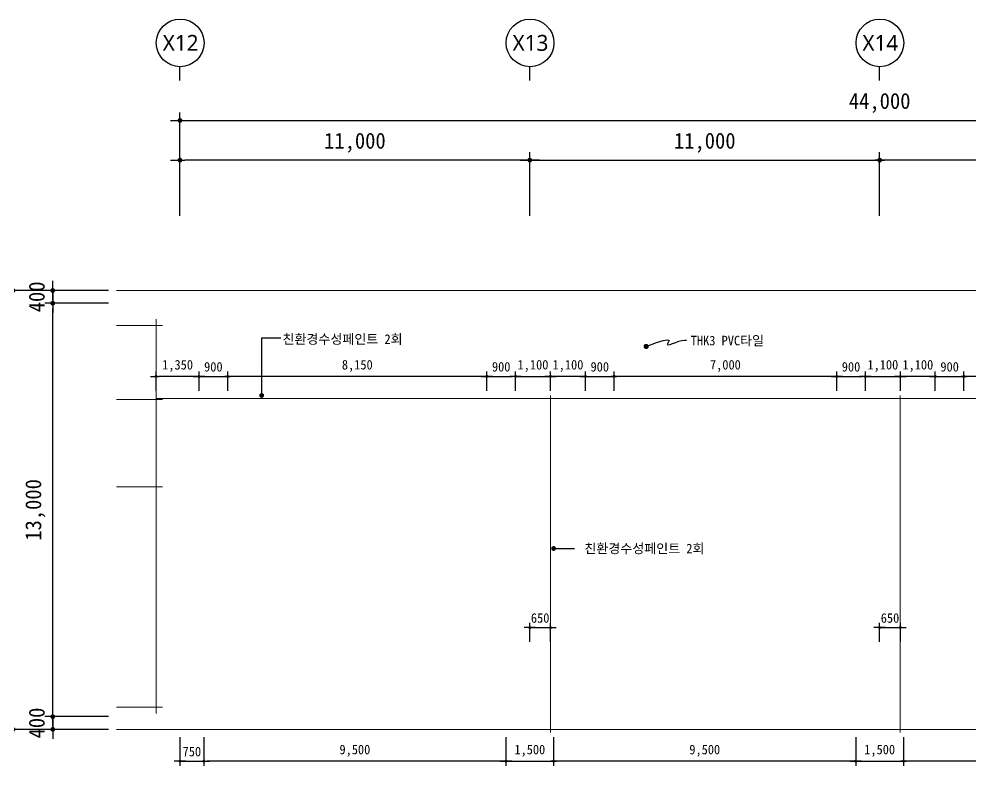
# Model space of a CAD drawing. Header units: inches. Extents: x 3675 to 732988, y -33059 to 70575.
# Drawn here: x 336303 to 366234, y 11813 to 35300 of the extents above; entities that cross this region are included whole.
import ezdxf
from ezdxf.enums import TextEntityAlignment as Align

# ---------------------------------------------------------------- set-up
doc = ezdxf.new("R2010")
doc.units = ezdxf.units.IN
doc.header["$MEASUREMENT"] = 0
doc.linetypes.add('CEN', pattern=[62, 60, -1, 0, -1])
doc.layers.get('0').update_dxf_attribs({"linetype": 'CONTINUOUS'})
for name, color, linetype, lineweight in [('A-AXIS-BUBL', 7, 'CONTINUOUS', 25), ('A-AXIS-LINE', 1, 'CEN', 15), ('A-DIMS', 7, 'CONTINUOUS', 25), ('A-MKXS-LEAD', 7, 'CONTINUOUS', 25), ('A-MKXS-TEXT1', 3, 'CONTINUOUS', 25), ('A-XXXX-TXT2', 3, 'CONTINUOUS', 25)]:
    doc.layers.add(name, color=color, linetype=linetype, lineweight=lineweight)
doc.styles.add('HY울릉도L', font='H2GTRE.TTF')
doc.styles.add('돋움체', font='')
doc.styles.add('맑은고딕', font='malgun.ttf')
doc.styles.get('돋움체').set_extended_font_data('DotumChe')
doc.dimstyles.new('CDIM', dxfattribs={"dimtxt": 2, "dimasz": 0.6, "dimexe": 1, "dimexo": 1, "dimgap": 1, "dimtad": 1, "dimdec": 0, "dimrnd": 0.5, "dimzin": 0, "dimdsep": 32, "dimlunit": 6, "dimtxsty": 'HY울릉도L', "dimblk1": '_CIDOT', "dimblk2": '_CIDOT', "dimsah": 1, "dimcen": 4.5, "dimclrd": 2, "dimclre": 2, "dimclrt": 7, "dimadec": 0, "dimazin": 0, "dimtfac": 1, "dimtdec": 0, "dimtix": 1, "dimtmove": 2, "dimatfit": 1, "dimldrblk": '_CIDOT', "dimfxl": 1, "dimtolj": 1, "dimtzin": 0, "dimlwd": -1, "dimarcsym": 0})

# ---------------------------------------------------------------- blocks, each defined once
blk = doc.blocks.new('_CIDOT')
at = {"color": 0, "linetype": 'ByBlock'}
blk.add_line((2, 0), (-1, 0), dxfattribs=at)
at = {"color": 0, "linetype": 'ByBlock', "const_width": 0.5}
blk.add_lwpolyline([(-0.25, 0, 1), (0.25, 0, 1)], format="xyb", close=True, dxfattribs=at)
blk = doc.blocks.new('*D326')
at = {"layer": 'A-DIMS', "lineweight": -2, "transparency": 16777216}
for p, q in [((341363, 29113), (341363, 31113)), ((352363, 29113), (352363, 31113))]:
    blk.add_line(p, q, dxfattribs=at)
at = {"layer": 'A-DIMS', "transparency": 16777216}
blk.add_line((352213, 30863), (341513, 30863), dxfattribs=at)
at = {"layer": 'A-DIMS', "transparency": 16777216, "xscale": 150, "yscale": 150, "zscale": 150, "rotation": 180}
blk.add_blockref('_CIDOT', (341363, 30863), dxfattribs=at)
at = {"layer": 'A-DIMS', "transparency": 16777216, "xscale": 150, "yscale": 150, "zscale": 150}
blk.add_blockref('_CIDOT', (352363, 30863), dxfattribs=at)
at = {"layer": 'A-DIMS', "color": 3, "transparency": 16777216, "insert": (346863, 31410), "char_height": 500, "attachment_point": 5, "style": '돋움체'}
blk.add_mtext('\\A1;11,000', dxfattribs=at)
blk = doc.blocks.new('*D327')
at = {"layer": 'A-DIMS', "lineweight": -2, "transparency": 16777216}
for p, q in [((341363, 29113), (341363, 32363)), ((385363, 29113), (385363, 32363))]:
    blk.add_line(p, q, dxfattribs=at)
at = {"layer": 'A-DIMS', "transparency": 16777216}
blk.add_line((341513, 32113), (385213, 32113), dxfattribs=at)
at = {"layer": 'A-DIMS', "transparency": 16777216, "xscale": 150, "yscale": 150, "zscale": 150, "rotation": 180}
blk.add_blockref('_CIDOT', (341363, 32113), dxfattribs=at)
at = {"layer": 'A-DIMS', "transparency": 16777216, "xscale": 150, "yscale": 150, "zscale": 150}
blk.add_blockref('_CIDOT', (385363, 32113), dxfattribs=at)
at = {"layer": 'A-DIMS', "color": 3, "transparency": 16777216, "insert": (363363, 32660), "char_height": 500, "attachment_point": 5, "style": '돋움체'}
blk.add_mtext('\\A1;44,000', dxfattribs=at)
blk = doc.blocks.new('*D323')
at = {"layer": 'A-DIMS', "lineweight": -2, "transparency": 16777216}
for p, q in [((352363, 29113), (352363, 31113)), ((363363, 29113), (363363, 31113))]:
    blk.add_line(p, q, dxfattribs=at)
at = {"layer": 'A-DIMS', "transparency": 16777216}
blk.add_line((352513, 30863), (363213, 30863), dxfattribs=at)
at = {"layer": 'A-DIMS', "transparency": 16777216, "xscale": 150, "yscale": 150, "zscale": 150, "rotation": 180}
blk.add_blockref('_CIDOT', (352363, 30863), dxfattribs=at)
at = {"layer": 'A-DIMS', "transparency": 16777216, "xscale": 150, "yscale": 150, "zscale": 150}
blk.add_blockref('_CIDOT', (363363, 30863), dxfattribs=at)
at = {"layer": 'A-DIMS', "color": 3, "transparency": 16777216, "insert": (357863, 31410), "char_height": 500, "attachment_point": 5, "style": '돋움체'}
blk.add_mtext('\\A1;11,000', dxfattribs=at)
blk = doc.blocks.new('*D325')
at = {"layer": 'A-DIMS', "lineweight": -2, "transparency": 16777216}
for p, q in [((363363, 29113), (363363, 31113)), ((374363, 29113), (374363, 31113))]:
    blk.add_line(p, q, dxfattribs=at)
at = {"layer": 'A-DIMS', "transparency": 16777216}
blk.add_line((374213, 30863), (363513, 30863), dxfattribs=at)
at = {"layer": 'A-DIMS', "transparency": 16777216, "xscale": 150, "yscale": 150, "zscale": 150, "rotation": 180}
blk.add_blockref('_CIDOT', (363363, 30863), dxfattribs=at)
at = {"layer": 'A-DIMS', "transparency": 16777216, "xscale": 150, "yscale": 150, "zscale": 150}
blk.add_blockref('_CIDOT', (374363, 30863), dxfattribs=at)
at = {"layer": 'A-DIMS', "color": 3, "transparency": 16777216, "insert": (368863, 31410), "char_height": 500, "attachment_point": 5, "style": '돋움체'}
blk.add_mtext('\\A1;11,000', dxfattribs=at)
blk = doc.blocks.new('*D335')
at = {"layer": 'A-DIMS', "lineweight": -2, "transparency": 16777216}
for p, q in [((339113, 26763), (335863, 26763)), ((339113, 12963), (335863, 12963))]:
    blk.add_line(p, q, dxfattribs=at)
at = {"layer": 'A-DIMS', "transparency": 16777216}
blk.add_line((336113, 13113), (336113, 26613), dxfattribs=at)
at = {"layer": 'A-DIMS', "transparency": 16777216, "xscale": 150, "yscale": 150, "zscale": 150}
for p, rotation in [((336113, 26763), 90), ((336113, 12963), 270)]:
    blk.add_blockref('_CIDOT', p, dxfattribs=dict(at, rotation=rotation))
at = {"layer": 'A-DIMS', "color": 3, "transparency": 16777216, "insert": (335565, 19863), "char_height": 500, "attachment_point": 5, "rotation": 90, "style": '돋움체'}
blk.add_mtext('\\A1;13,800', dxfattribs=at)
blk = doc.blocks.new('*D334')
at = {"layer": 'A-DIMS', "lineweight": -2, "transparency": 16777216}
for p, q in [((339113, 26363), (337113, 26363)), ((339113, 13363), (337113, 13363))]:
    blk.add_line(p, q, dxfattribs=at)
at = {"layer": 'A-DIMS', "transparency": 16777216}
blk.add_line((337363, 13513), (337363, 26213), dxfattribs=at)
at = {"layer": 'A-DIMS', "transparency": 16777216, "xscale": 150, "yscale": 150, "zscale": 150}
for p, rotation in [((337363, 26363), 90), ((337363, 13363), 270)]:
    blk.add_blockref('_CIDOT', p, dxfattribs=dict(at, rotation=rotation))
at = {"layer": 'A-DIMS', "color": 3, "transparency": 16777216, "insert": (336815, 19863), "char_height": 500, "attachment_point": 5, "rotation": 90, "style": '돋움체'}
blk.add_mtext('\\A1;13,000', dxfattribs=at)
blk = doc.blocks.new('*D336')
at = {"layer": 'A-DIMS', "transparency": 16777216}
for p, q in [((337363, 26913), (337363, 27063)), ((337363, 26763), (337363, 26363)), ((337363, 26213), (337363, 26063))]:
    blk.add_line(p, q, dxfattribs=at)
at = {"layer": 'A-DIMS', "lineweight": -2, "transparency": 16777216}
for p, q in [((339113, 26763), (337113, 26763)), ((339113, 26363), (337113, 26363))]:
    blk.add_line(p, q, dxfattribs=at)
at = {"layer": 'A-DIMS', "transparency": 16777216, "xscale": 150, "yscale": 150, "zscale": 150}
for p, rotation in [((337363, 26763), 270), ((337363, 26363), 90)]:
    blk.add_blockref('_CIDOT', p, dxfattribs=dict(at, rotation=rotation))
at = {"layer": 'A-DIMS', "color": 3, "transparency": 16777216, "insert": (336862, 26563), "char_height": 500, "attachment_point": 5, "rotation": 90, "style": '돋움체'}
blk.add_mtext('\\A1;400', dxfattribs=at)
blk = doc.blocks.new('*D337')
at = {"layer": 'A-DIMS', "transparency": 16777216}
for p, q in [((337363, 13513), (337363, 13663)), ((337363, 13363), (337363, 12963)), ((337363, 12813), (337363, 12663))]:
    blk.add_line(p, q, dxfattribs=at)
at = {"layer": 'A-DIMS', "lineweight": -2, "transparency": 16777216}
for p, q in [((339113, 13363), (337113, 13363)), ((339113, 12963), (337113, 12963))]:
    blk.add_line(p, q, dxfattribs=at)
at = {"layer": 'A-DIMS', "transparency": 16777216, "xscale": 150, "yscale": 150, "zscale": 150}
for p, rotation in [((337363, 13363), 270), ((337363, 12963), 90)]:
    blk.add_blockref('_CIDOT', p, dxfattribs=dict(at, rotation=rotation))
at = {"layer": 'A-DIMS', "color": 3, "transparency": 16777216, "insert": (336862, 13163), "char_height": 500, "attachment_point": 5, "rotation": 90, "style": '돋움체'}
blk.add_mtext('\\A1;400', dxfattribs=at)
blk = doc.blocks.new('*D363')
at = {"layer": 'A-DIMS', "lineweight": -2, "transparency": 16777216}
for p, q in [((340613, 23613), (340613, 24213)), ((341963, 23613), (341963, 24213))]:
    blk.add_line(p, q, dxfattribs=at)
at = {"layer": 'A-DIMS', "transparency": 16777216}
blk.add_line((341873, 24063), (340703, 24063), dxfattribs=at)
at = {"layer": 'A-DIMS', "transparency": 16777216, "xscale": 90, "yscale": 90, "zscale": 90, "rotation": 180}
blk.add_blockref('_CIDOT', (340613, 24063), dxfattribs=at)
at = {"layer": 'A-DIMS', "transparency": 16777216, "xscale": 90, "yscale": 90, "zscale": 90}
blk.add_blockref('_CIDOT', (341963, 24063), dxfattribs=at)
at = {"layer": 'A-DIMS', "color": 3, "transparency": 16777216, "insert": (341288, 24391), "char_height": 300, "attachment_point": 5, "style": '돋움체'}
blk.add_mtext('\\A1;1,350', dxfattribs=at)
blk = doc.blocks.new('*D364')
at = {"layer": 'A-DIMS', "lineweight": -2, "transparency": 16777216}
for p, q in [((341963, 23613), (341963, 24213)), ((342863, 23613), (342863, 24213))]:
    blk.add_line(p, q, dxfattribs=at)
at = {"layer": 'A-DIMS', "transparency": 16777216}
blk.add_line((342053, 24063), (342773, 24063), dxfattribs=at)
at = {"layer": 'A-DIMS', "transparency": 16777216, "xscale": 90, "yscale": 90, "zscale": 90, "rotation": 180}
blk.add_blockref('_CIDOT', (341963, 24063), dxfattribs=at)
at = {"layer": 'A-DIMS', "transparency": 16777216, "xscale": 90, "yscale": 90, "zscale": 90}
blk.add_blockref('_CIDOT', (342863, 24063), dxfattribs=at)
at = {"layer": 'A-DIMS', "color": 3, "transparency": 16777216, "insert": (342413, 24363), "char_height": 300, "attachment_point": 5, "style": '돋움체'}
blk.add_mtext('\\A1;900', dxfattribs=at)
blk = doc.blocks.new('*D365')
at = {"layer": 'A-DIMS', "lineweight": -2, "transparency": 16777216}
for p, q in [((342863, 23613), (342863, 24213)), ((351013, 23613), (351013, 24213))]:
    blk.add_line(p, q, dxfattribs=at)
at = {"layer": 'A-DIMS', "transparency": 16777216}
blk.add_line((350923, 24063), (342953, 24063), dxfattribs=at)
at = {"layer": 'A-DIMS', "transparency": 16777216, "xscale": 90, "yscale": 90, "zscale": 90, "rotation": 180}
blk.add_blockref('_CIDOT', (342863, 24063), dxfattribs=at)
at = {"layer": 'A-DIMS', "transparency": 16777216, "xscale": 90, "yscale": 90, "zscale": 90}
blk.add_blockref('_CIDOT', (351013, 24063), dxfattribs=at)
at = {"layer": 'A-DIMS', "color": 3, "transparency": 16777216, "insert": (346938, 24391), "char_height": 300, "attachment_point": 5, "style": '돋움체'}
blk.add_mtext('\\A1;8,150', dxfattribs=at)
blk = doc.blocks.new('*D366')
at = {"layer": 'A-DIMS', "transparency": 16777216}
for p, q in [((352923, 24063), (352833, 24063)), ((354113, 24063), (353013, 24063)), ((354203, 24063), (354293, 24063))]:
    blk.add_line(p, q, dxfattribs=at)
at = {"layer": 'A-DIMS', "lineweight": -2, "transparency": 16777216}
for p, q in [((353013, 23613), (353013, 24213)), ((354113, 23613), (354113, 24213))]:
    blk.add_line(p, q, dxfattribs=at)
at = {"layer": 'A-DIMS', "transparency": 16777216, "xscale": 90, "yscale": 90, "zscale": 90}
blk.add_blockref('_CIDOT', (353013, 24063), dxfattribs=at)
at = {"layer": 'A-DIMS', "transparency": 16777216, "xscale": 90, "yscale": 90, "zscale": 90, "rotation": 180}
blk.add_blockref('_CIDOT', (354113, 24063), dxfattribs=at)
at = {"layer": 'A-DIMS', "color": 3, "transparency": 16777216, "insert": (353563, 24391), "char_height": 300, "attachment_point": 5, "style": '돋움체'}
blk.add_mtext('\\A1;1,100', dxfattribs=at)
blk = doc.blocks.new('*D367')
at = {"layer": 'A-DIMS', "lineweight": -2, "transparency": 16777216}
for p, q in [((354113, 23613), (354113, 24213)), ((355013, 23613), (355013, 24213))]:
    blk.add_line(p, q, dxfattribs=at)
at = {"layer": 'A-DIMS', "transparency": 16777216}
blk.add_line((354203, 24063), (354923, 24063), dxfattribs=at)
at = {"layer": 'A-DIMS', "transparency": 16777216, "xscale": 90, "yscale": 90, "zscale": 90, "rotation": 180}
blk.add_blockref('_CIDOT', (354113, 24063), dxfattribs=at)
at = {"layer": 'A-DIMS', "transparency": 16777216, "xscale": 90, "yscale": 90, "zscale": 90}
blk.add_blockref('_CIDOT', (355013, 24063), dxfattribs=at)
at = {"layer": 'A-DIMS', "color": 3, "transparency": 16777216, "insert": (354563, 24363), "char_height": 300, "attachment_point": 5, "style": '돋움체'}
blk.add_mtext('\\A1;900', dxfattribs=at)
blk = doc.blocks.new('*D369')
at = {"layer": 'A-DIMS', "lineweight": -2, "transparency": 16777216}
for p, q in [((355013, 23613), (355013, 24213)), ((362013, 23613), (362013, 24213))]:
    blk.add_line(p, q, dxfattribs=at)
at = {"layer": 'A-DIMS', "transparency": 16777216}
blk.add_line((361923, 24063), (355103, 24063), dxfattribs=at)
at = {"layer": 'A-DIMS', "transparency": 16777216, "xscale": 90, "yscale": 90, "zscale": 90, "rotation": 180}
blk.add_blockref('_CIDOT', (355013, 24063), dxfattribs=at)
at = {"layer": 'A-DIMS', "transparency": 16777216, "xscale": 90, "yscale": 90, "zscale": 90}
blk.add_blockref('_CIDOT', (362013, 24063), dxfattribs=at)
at = {"layer": 'A-DIMS', "color": 3, "transparency": 16777216, "insert": (358513, 24391), "char_height": 300, "attachment_point": 5, "style": '돋움체'}
blk.add_mtext('\\A1;7,000', dxfattribs=at)
blk = doc.blocks.new('*D368')
at = {"layer": 'A-DIMS', "lineweight": -2, "transparency": 16777216}
for p, q in [((362013, 23613), (362013, 24213)), ((362913, 23613), (362913, 24213))]:
    blk.add_line(p, q, dxfattribs=at)
at = {"layer": 'A-DIMS', "transparency": 16777216}
blk.add_line((362103, 24063), (362823, 24063), dxfattribs=at)
at = {"layer": 'A-DIMS', "transparency": 16777216, "xscale": 90, "yscale": 90, "zscale": 90, "rotation": 180}
blk.add_blockref('_CIDOT', (362013, 24063), dxfattribs=at)
at = {"layer": 'A-DIMS', "transparency": 16777216, "xscale": 90, "yscale": 90, "zscale": 90}
blk.add_blockref('_CIDOT', (362913, 24063), dxfattribs=at)
at = {"layer": 'A-DIMS', "color": 3, "transparency": 16777216, "insert": (362463, 24363), "char_height": 300, "attachment_point": 5, "style": '돋움체'}
blk.add_mtext('\\A1;900', dxfattribs=at)
blk = doc.blocks.new('*D371')
at = {"layer": 'A-DIMS', "transparency": 16777216}
for p, q in [((363923, 24063), (363833, 24063)), ((365113, 24063), (364013, 24063)), ((365203, 24063), (365293, 24063))]:
    blk.add_line(p, q, dxfattribs=at)
at = {"layer": 'A-DIMS', "lineweight": -2, "transparency": 16777216}
for p, q in [((364013, 23613), (364013, 24213)), ((365113, 23613), (365113, 24213))]:
    blk.add_line(p, q, dxfattribs=at)
at = {"layer": 'A-DIMS', "transparency": 16777216, "xscale": 90, "yscale": 90, "zscale": 90}
blk.add_blockref('_CIDOT', (364013, 24063), dxfattribs=at)
at = {"layer": 'A-DIMS', "transparency": 16777216, "xscale": 90, "yscale": 90, "zscale": 90, "rotation": 180}
blk.add_blockref('_CIDOT', (365113, 24063), dxfattribs=at)
at = {"layer": 'A-DIMS', "color": 3, "transparency": 16777216, "insert": (364563, 24391), "char_height": 300, "attachment_point": 5, "style": '돋움체'}
blk.add_mtext('\\A1;1,100', dxfattribs=at)
blk = doc.blocks.new('*D370')
at = {"layer": 'A-DIMS', "lineweight": -2, "transparency": 16777216}
for p, q in [((365113, 23613), (365113, 24213)), ((366013, 23613), (366013, 24213))]:
    blk.add_line(p, q, dxfattribs=at)
at = {"layer": 'A-DIMS', "transparency": 16777216}
blk.add_line((365203, 24063), (365923, 24063), dxfattribs=at)
at = {"layer": 'A-DIMS', "transparency": 16777216, "xscale": 90, "yscale": 90, "zscale": 90, "rotation": 180}
blk.add_blockref('_CIDOT', (365113, 24063), dxfattribs=at)
at = {"layer": 'A-DIMS', "transparency": 16777216, "xscale": 90, "yscale": 90, "zscale": 90}
blk.add_blockref('_CIDOT', (366013, 24063), dxfattribs=at)
at = {"layer": 'A-DIMS', "color": 3, "transparency": 16777216, "insert": (365563, 24363), "char_height": 300, "attachment_point": 5, "style": '돋움체'}
blk.add_mtext('\\A1;900', dxfattribs=at)
blk = doc.blocks.new('*D373')
at = {"layer": 'A-DIMS', "lineweight": -2, "transparency": 16777216}
for p, q in [((366013, 23613), (366013, 24213)), ((373013, 23613), (373013, 24213))]:
    blk.add_line(p, q, dxfattribs=at)
at = {"layer": 'A-DIMS', "transparency": 16777216}
blk.add_line((372923, 24063), (366103, 24063), dxfattribs=at)
at = {"layer": 'A-DIMS', "transparency": 16777216, "xscale": 90, "yscale": 90, "zscale": 90, "rotation": 180}
blk.add_blockref('_CIDOT', (366013, 24063), dxfattribs=at)
at = {"layer": 'A-DIMS', "transparency": 16777216, "xscale": 90, "yscale": 90, "zscale": 90}
blk.add_blockref('_CIDOT', (373013, 24063), dxfattribs=at)
at = {"layer": 'A-DIMS', "color": 3, "transparency": 16777216, "insert": (369513, 24391), "char_height": 300, "attachment_point": 5, "style": '돋움체'}
blk.add_mtext('\\A1;7,000', dxfattribs=at)
blk = doc.blocks.new('*D380')
at = {"layer": 'A-DIMS', "transparency": 16777216}
for p, q in [((362823, 24063), (362733, 24063)), ((362913, 24063), (364013, 24063)), ((364103, 24063), (364193, 24063))]:
    blk.add_line(p, q, dxfattribs=at)
at = {"layer": 'A-DIMS', "lineweight": -2, "transparency": 16777216}
for p, q in [((362913, 23613), (362913, 24213)), ((364013, 23613), (364013, 24213))]:
    blk.add_line(p, q, dxfattribs=at)
at = {"layer": 'A-DIMS', "transparency": 16777216, "xscale": 90, "yscale": 90, "zscale": 90}
blk.add_blockref('_CIDOT', (362913, 24063), dxfattribs=at)
at = {"layer": 'A-DIMS', "transparency": 16777216, "xscale": 90, "yscale": 90, "zscale": 90, "rotation": 180}
blk.add_blockref('_CIDOT', (364013, 24063), dxfattribs=at)
at = {"layer": 'A-DIMS', "color": 3, "transparency": 16777216, "insert": (363463, 24391), "char_height": 300, "attachment_point": 5, "style": '돋움체'}
blk.add_mtext('\\A1;1,100', dxfattribs=at)
blk = doc.blocks.new('*D381')
at = {"layer": 'A-DIMS', "lineweight": -2, "transparency": 16777216}
for p, q in [((351013, 23613), (351013, 24213)), ((351913, 23613), (351913, 24213))]:
    blk.add_line(p, q, dxfattribs=at)
at = {"layer": 'A-DIMS', "transparency": 16777216}
blk.add_line((351103, 24063), (351823, 24063), dxfattribs=at)
at = {"layer": 'A-DIMS', "transparency": 16777216, "xscale": 90, "yscale": 90, "zscale": 90, "rotation": 180}
blk.add_blockref('_CIDOT', (351013, 24063), dxfattribs=at)
at = {"layer": 'A-DIMS', "transparency": 16777216, "xscale": 90, "yscale": 90, "zscale": 90}
blk.add_blockref('_CIDOT', (351913, 24063), dxfattribs=at)
at = {"layer": 'A-DIMS', "color": 3, "transparency": 16777216, "insert": (351463, 24363), "char_height": 300, "attachment_point": 5, "style": '돋움체'}
blk.add_mtext('\\A1;900', dxfattribs=at)
blk = doc.blocks.new('*D382')
at = {"layer": 'A-DIMS', "transparency": 16777216}
for p, q in [((351823, 24063), (351733, 24063)), ((351913, 24063), (353013, 24063)), ((353103, 24063), (353193, 24063))]:
    blk.add_line(p, q, dxfattribs=at)
at = {"layer": 'A-DIMS', "lineweight": -2, "transparency": 16777216}
for p, q in [((351913, 23613), (351913, 24213)), ((353013, 23613), (353013, 24213))]:
    blk.add_line(p, q, dxfattribs=at)
at = {"layer": 'A-DIMS', "transparency": 16777216, "xscale": 90, "yscale": 90, "zscale": 90}
blk.add_blockref('_CIDOT', (351913, 24063), dxfattribs=at)
at = {"layer": 'A-DIMS', "transparency": 16777216, "xscale": 90, "yscale": 90, "zscale": 90, "rotation": 180}
blk.add_blockref('_CIDOT', (353013, 24063), dxfattribs=at)
at = {"layer": 'A-DIMS', "color": 3, "transparency": 16777216, "insert": (352463, 24391), "char_height": 300, "attachment_point": 5, "style": '돋움체'}
blk.add_mtext('\\A1;1,100', dxfattribs=at)
blk = doc.blocks.new('*D412')
at = {"layer": 'A-DIMS', "transparency": 16777216}
for p, q in [((352273, 16163), (352183, 16163)), ((352363, 16163), (353013, 16163)), ((353103, 16163), (353193, 16163))]:
    blk.add_line(p, q, dxfattribs=at)
at = {"layer": 'A-DIMS', "lineweight": -2, "transparency": 16777216}
for p, q in [((352363, 15713), (352363, 16313)), ((353013, 15713), (353013, 16313))]:
    blk.add_line(p, q, dxfattribs=at)
at = {"layer": 'A-DIMS', "transparency": 16777216, "xscale": 90, "yscale": 90, "zscale": 90}
blk.add_blockref('_CIDOT', (352363, 16163), dxfattribs=at)
at = {"layer": 'A-DIMS', "transparency": 16777216, "xscale": 90, "yscale": 90, "zscale": 90, "rotation": 180}
blk.add_blockref('_CIDOT', (353013, 16163), dxfattribs=at)
at = {"layer": 'A-DIMS', "color": 3, "transparency": 16777216, "insert": (352688, 16463), "char_height": 300, "attachment_point": 5, "style": '돋움체'}
blk.add_mtext('\\A1;650', dxfattribs=at)
blk = doc.blocks.new('*D413')
at = {"layer": 'A-DIMS', "transparency": 16777216}
for p, q in [((363273, 16163), (363183, 16163)), ((363363, 16163), (364013, 16163)), ((364103, 16163), (364193, 16163))]:
    blk.add_line(p, q, dxfattribs=at)
at = {"layer": 'A-DIMS', "lineweight": -2, "transparency": 16777216}
for p, q in [((363363, 15713), (363363, 16313)), ((364013, 15713), (364013, 16313))]:
    blk.add_line(p, q, dxfattribs=at)
at = {"layer": 'A-DIMS', "transparency": 16777216, "xscale": 90, "yscale": 90, "zscale": 90}
blk.add_blockref('_CIDOT', (363363, 16163), dxfattribs=at)
at = {"layer": 'A-DIMS', "transparency": 16777216, "xscale": 90, "yscale": 90, "zscale": 90, "rotation": 180}
blk.add_blockref('_CIDOT', (364013, 16163), dxfattribs=at)
at = {"layer": 'A-DIMS', "color": 3, "transparency": 16777216, "insert": (363688, 16463), "char_height": 300, "attachment_point": 5, "style": '돋움체'}
blk.add_mtext('\\A1;650', dxfattribs=at)
blk = doc.blocks.new('*D424')
at = {"layer": 'A-DIMS', "lineweight": -2, "transparency": 16777216}
for p, q in [((341363, 12713), (341363, 11813)), ((342113, 12713), (342113, 11813))]:
    blk.add_line(p, q, dxfattribs=at)
at = {"layer": 'A-DIMS', "transparency": 16777216}
for p, q in [((341273, 11963), (341183, 11963)), ((341363, 11963), (342113, 11963)), ((342203, 11963), (342293, 11963))]:
    blk.add_line(p, q, dxfattribs=at)
at = {"layer": 'A-DIMS', "transparency": 16777216, "xscale": 90, "yscale": 90, "zscale": 90}
blk.add_blockref('_CIDOT', (341363, 11963), dxfattribs=at)
at = {"layer": 'A-DIMS', "transparency": 16777216, "xscale": 90, "yscale": 90, "zscale": 90, "rotation": 180}
blk.add_blockref('_CIDOT', (342113, 11963), dxfattribs=at)
at = {"layer": 'A-DIMS', "color": 3, "transparency": 16777216, "insert": (341738, 12263), "char_height": 300, "attachment_point": 5, "style": '돋움체'}
blk.add_mtext('\\A1;750', dxfattribs=at)
blk = doc.blocks.new('*D425')
at = {"layer": 'A-DIMS', "lineweight": -2, "transparency": 16777216}
for p, q in [((342113, 12713), (342113, 11813)), ((351613, 12713), (351613, 11813))]:
    blk.add_line(p, q, dxfattribs=at)
at = {"layer": 'A-DIMS', "transparency": 16777216}
blk.add_line((351523, 11963), (342203, 11963), dxfattribs=at)
at = {"layer": 'A-DIMS', "transparency": 16777216, "xscale": 90, "yscale": 90, "zscale": 90, "rotation": 180}
blk.add_blockref('_CIDOT', (342113, 11963), dxfattribs=at)
at = {"layer": 'A-DIMS', "transparency": 16777216, "xscale": 90, "yscale": 90, "zscale": 90}
blk.add_blockref('_CIDOT', (351613, 11963), dxfattribs=at)
at = {"layer": 'A-DIMS', "color": 3, "transparency": 16777216, "insert": (346863, 12291), "char_height": 300, "attachment_point": 5, "style": '돋움체'}
blk.add_mtext('\\A1;9,500', dxfattribs=at)
blk = doc.blocks.new('*D426')
at = {"layer": 'A-DIMS', "lineweight": -2, "transparency": 16777216}
for p, q in [((351613, 12713), (351613, 11813)), ((353113, 12713), (353113, 11813))]:
    blk.add_line(p, q, dxfattribs=at)
at = {"layer": 'A-DIMS', "transparency": 16777216}
blk.add_line((351703, 11963), (353023, 11963), dxfattribs=at)
at = {"layer": 'A-DIMS', "transparency": 16777216, "xscale": 90, "yscale": 90, "zscale": 90, "rotation": 180}
blk.add_blockref('_CIDOT', (351613, 11963), dxfattribs=at)
at = {"layer": 'A-DIMS', "transparency": 16777216, "xscale": 90, "yscale": 90, "zscale": 90}
blk.add_blockref('_CIDOT', (353113, 11963), dxfattribs=at)
at = {"layer": 'A-DIMS', "color": 3, "transparency": 16777216, "insert": (352363, 12291), "char_height": 300, "attachment_point": 5, "style": '돋움체'}
blk.add_mtext('\\A1;1,500', dxfattribs=at)
blk = doc.blocks.new('*D427')
at = {"layer": 'A-DIMS', "lineweight": -2, "transparency": 16777216}
for p, q in [((353113, 12713), (353113, 11813)), ((362613, 12713), (362613, 11813))]:
    blk.add_line(p, q, dxfattribs=at)
at = {"layer": 'A-DIMS', "transparency": 16777216}
blk.add_line((362523, 11963), (353203, 11963), dxfattribs=at)
at = {"layer": 'A-DIMS', "transparency": 16777216, "xscale": 90, "yscale": 90, "zscale": 90, "rotation": 180}
blk.add_blockref('_CIDOT', (353113, 11963), dxfattribs=at)
at = {"layer": 'A-DIMS', "transparency": 16777216, "xscale": 90, "yscale": 90, "zscale": 90}
blk.add_blockref('_CIDOT', (362613, 11963), dxfattribs=at)
at = {"layer": 'A-DIMS', "color": 3, "transparency": 16777216, "insert": (357863, 12291), "char_height": 300, "attachment_point": 5, "style": '돋움체'}
blk.add_mtext('\\A1;9,500', dxfattribs=at)
blk = doc.blocks.new('*D428')
at = {"layer": 'A-DIMS', "lineweight": -2, "transparency": 16777216}
for p, q in [((362613, 12713), (362613, 11813)), ((364113, 12713), (364113, 11813))]:
    blk.add_line(p, q, dxfattribs=at)
at = {"layer": 'A-DIMS', "transparency": 16777216}
blk.add_line((362703, 11963), (364023, 11963), dxfattribs=at)
at = {"layer": 'A-DIMS', "transparency": 16777216, "xscale": 90, "yscale": 90, "zscale": 90, "rotation": 180}
blk.add_blockref('_CIDOT', (362613, 11963), dxfattribs=at)
at = {"layer": 'A-DIMS', "transparency": 16777216, "xscale": 90, "yscale": 90, "zscale": 90}
blk.add_blockref('_CIDOT', (364113, 11963), dxfattribs=at)
at = {"layer": 'A-DIMS', "color": 3, "transparency": 16777216, "insert": (363363, 12291), "char_height": 300, "attachment_point": 5, "style": '돋움체'}
blk.add_mtext('\\A1;1,500', dxfattribs=at)
blk = doc.blocks.new('*D429')
at = {"layer": 'A-DIMS', "lineweight": -2, "transparency": 16777216}
for p, q in [((364113, 12713), (364113, 11813)), ((373613, 12713), (373613, 11813))]:
    blk.add_line(p, q, dxfattribs=at)
at = {"layer": 'A-DIMS', "transparency": 16777216}
blk.add_line((373523, 11963), (364203, 11963), dxfattribs=at)
at = {"layer": 'A-DIMS', "transparency": 16777216, "xscale": 90, "yscale": 90, "zscale": 90, "rotation": 180}
blk.add_blockref('_CIDOT', (364113, 11963), dxfattribs=at)
at = {"layer": 'A-DIMS', "transparency": 16777216, "xscale": 90, "yscale": 90, "zscale": 90}
blk.add_blockref('_CIDOT', (373613, 11963), dxfattribs=at)
at = {"layer": 'A-DIMS', "color": 3, "transparency": 16777216, "insert": (368863, 12291), "char_height": 300, "attachment_point": 5, "style": '돋움체'}
blk.add_mtext('\\A1;9,500', dxfattribs=at)

msp = doc.modelspace()

# ---------------------------------------------------------------- linework, layer by layer
for p, q in [((343932, 25262.5), (343932, 23462.5)), ((344532, 25262.5), (343932, 25262.5))]:
    msp.add_line(p, q)
at = {"layer": 'A-AXIS-BUBL', "ltscale": 0.2}
for p, q in [((341362.5, 33362.5), (341362.5, 33800)), ((352362.5, 33362.5), (352362.5, 33800)), ((363362.5, 33362.5), (363362.5, 33800))]:
    msp.add_line(p, q, dxfattribs=at)
for centre in [(341369.9, 34550), (352369.9, 34550), (363369.9, 34550)]:
    msp.add_circle(centre, 750, dxfattribs=at)
at = {"layer": 'A-AXIS-LINE'}
for p, q in [((387362.5, 26762.5), (339362.5, 26762.5)), ((340612.5, 13462.5), (340612.5, 25862.5)), ((340812.5, 25662.5), (339362.5, 25662.5)), ((385912.5, 23362.5), (340612.5, 23362.5)), ((353012.5, 12862.5), (353012.5, 23462.5)), ((364012.5, 12862.5), (364012.5, 23462.5)), ((340812.5, 23337.5), (339362.5, 23337.5)), ((340812.5, 20587.5), (339362.5, 20587.5)), ((340812.5, 13662.5), (339362.5, 13662.5)), ((387362.5, 12962.5), (339362.5, 12962.5))]:
    msp.add_line(p, q, dxfattribs=at)
at = {"layer": 'A-MKXS-LEAD'}
msp.add_line((353112.5, 18651.1), (353766.9, 18651.1), dxfattribs=at)
msp.add_lwpolyline([(356021.5, 25004.7), (356347.4, 25127.6), (356559.7, 25193.9), (356680.5, 25215.4), (356731.8, 25203.8), (356735.7, 25170.8), (356714, 25128.1), (356688.9, 25087.4), (356682.4, 25060.6), (356711.3, 25056.1), (356771.7, 25070.8), (356854.6, 25098.1), (356950.9, 25131.8), (357051.6, 25165.5), (357147.6, 25192.7), (357229.9, 25207.1), (357289.5, 25202.3)], dxfattribs=at)
for points, const_width in [([(355980.1, 25008.9, 1), (356063, 25000.6, 1)], 80), ([(343894.5, 23462.5, -1), (343969.5, 23462.5, -1)], 75), ([(353075, 18651.1, -1), (353150, 18651.1, -1)], 75)]:
    msp.add_lwpolyline(points, format="xyb", close=True, dxfattribs=dict(at, const_width=const_width))

# ---------------------------------------------------------------- texts
at = {"layer": 'A-MKXS-TEXT1', "style": '돋움체'}
for s, p in [('친환경수성페인트 2회', (344587.8, 25236.3)), ('THK3 PVC타일', (357423.9, 25189.3))]:
    msp.add_text(s, height=300, dxfattribs=at).set_placement(p, align=Align.MIDDLE_LEFT)
at = {"layer": 'A-XXXX-TXT2', "ltscale": 0.2, "style": '맑은고딕'}
for s, p in [('X12', (341383.8, 34550.3)), ('X13', (352383.8, 34550.3)), ('X14', (363383.8, 34550.3))]:
    msp.add_text(s, height=500, dxfattribs=at).set_placement(p, align=Align.MIDDLE_CENTER)
at = {"layer": 'A-XXXX-TXT2', "style": '돋움체'}
msp.add_text('친환경수성페인트 2회', height=300, dxfattribs=at).set_placement((354078.5, 18651.1), align=Align.MIDDLE_LEFT)

# ---------------------------------------------------------------- dimensions: what is measured, and where the dimension line sits
at = {"layer": 'A-DIMS'}
for base, p1, p2, override, picture, middle in [((385362.5, 32112.5), (341362.5, 28862.5), (385362.5, 28862.5), {"dimscale": 250, "dimtxsty": '돋움체', "dimclrd": 256, "dimclre": 256, "dimclrt": 3}, '*D327', (363362.5, 32660.1)), ((363362.5, 30862.5), (352362.5, 28862.5), (363362.5, 28862.5), {"dimscale": 250, "dimtxsty": '돋움체', "dimclrd": 256, "dimclre": 256, "dimclrt": 3}, '*D323', (357862.5, 31410.1)), ((342862.5, 24062.5), (341962.5, 23462.5), (342862.5, 23462.5), {"dimscale": 150, "dimtxsty": '돋움체', "dimclrd": 256, "dimclre": 256, "dimclrt": 3}, '*D364', (342412.5, 24362.7)), ((353012.5, 16162.5), (352362.5, 15562.5), (353012.5, 15562.5), {"dimscale": 150, "dimtxsty": '돋움체', "dimclrd": 256, "dimclre": 256, "dimclrt": 3}, '*D412', (352687.5, 16462.7)), ((364012.5, 16162.5), (363362.5, 15562.5), (364012.5, 15562.5), {"dimscale": 150, "dimtxsty": '돋움체', "dimclrd": 256, "dimclre": 256, "dimclrt": 3}, '*D413', (363687.5, 16462.7)), ((342112.5, 11962.5), (341362.5, 12862.5), (342112.5, 12862.5), {"dimscale": 150, "dimtxsty": '돋움체', "dimclrd": 256, "dimclre": 256, "dimclrt": 3}, '*D424', (341737.5, 12262.7)), ((353112.5, 11962.5), (351612.5, 12862.5), (353112.5, 12862.5), {"dimscale": 150, "dimtxsty": '돋움체', "dimclrd": 256, "dimclre": 256, "dimclrt": 3}, '*D426', (352362.5, 12291.1)), ((364112.5, 11962.5), (362612.5, 12862.5), (364112.5, 12862.5), {"dimscale": 150, "dimtxsty": '돋움체', "dimclrd": 256, "dimclre": 256, "dimclrt": 3}, '*D428', (363362.5, 12291.1))]:
    dim = msp.add_linear_dim(base=base, p1=p1, p2=p2, dimstyle='CDIM', override=override, dxfattribs=at)
    dim.commit()
    dim.dimension.update_dxf_attribs({"geometry": picture, "text_midpoint": middle})
for base, p1, p2, angle, override, picture, middle in [((341362.5, 30862.5), (352362.5, 28862.5), (341362.5, 28862.5), 180, {"dimscale": 250, "dimtxsty": '돋움체', "dimclrd": 256, "dimclre": 256, "dimclrt": 3}, '*D326', (346862.5, 31410.1)), ((363362.5, 30862.5), (374362.5, 28862.5), (363362.5, 28862.5), 180, {"dimscale": 250, "dimtxsty": '돋움체', "dimclrd": 256, "dimclre": 256, "dimclrt": 3}, '*D325', (368862.5, 31410.1)), ((336112.5, 26762.5), (339362.5, 12962.5), (339362.5, 26762.5), 90, {"dimscale": 250, "dimtxsty": '돋움체', "dimclrd": 256, "dimclre": 256, "dimclrt": 3}, '*D335', (335564.9, 19862.5)), ((337362.5, 26362.5), (339362.5, 26762.5), (339362.5, 26362.5), 270, {"dimscale": 250, "dimtxsty": '돋움체', "dimclrd": 256, "dimclre": 256, "dimclrt": 3}, '*D336', (336862.2, 26562.5)), ((337362.5, 26362.5), (339362.5, 13362.5), (339362.5, 26362.5), 90, {"dimscale": 250, "dimtxsty": '돋움체', "dimclrd": 256, "dimclre": 256, "dimclrt": 3}, '*D334', (336814.9, 19862.5)), ((340612.5, 24062.5), (341962.5, 23462.5), (340612.5, 23462.5), 180, {"dimscale": 150, "dimtxsty": '돋움체', "dimclrd": 256, "dimclre": 256, "dimclrt": 3}, '*D363', (341287.5, 24391.1)), ((342862.5, 24062.5), (351012.5, 23462.5), (342862.5, 23462.5), 180, {"dimscale": 150, "dimtxsty": '돋움체', "dimclrd": 256, "dimclre": 256, "dimclrt": 3}, '*D365', (346937.5, 24391.1)), ((351912.5, 24062.5), (351012.5, 23462.5), (351912.5, 23462.5), 0, {"dimscale": 150, "dimtxsty": '돋움체', "dimclrd": 256, "dimclre": 256, "dimclrt": 3}, '*D381', (351462.5, 24362.7)), ((353012.5, 24062.5), (351912.5, 23462.5), (353012.5, 23462.5), 0, {"dimscale": 150, "dimtxsty": '돋움체', "dimclrd": 256, "dimclre": 256, "dimclrt": 3}, '*D382', (352462.5, 24391.1)), ((353012.5, 24062.5), (354112.5, 23462.5), (353012.5, 23462.5), 180, {"dimscale": 150, "dimtxsty": '돋움체', "dimclrd": 256, "dimclre": 256, "dimclrt": 3}, '*D366', (353562.5, 24391.1)), ((355012.5, 24062.5), (354112.5, 23462.5), (355012.5, 23462.5), 0, {"dimscale": 150, "dimtxsty": '돋움체', "dimclrd": 256, "dimclre": 256, "dimclrt": 3}, '*D367', (354562.5, 24362.7)), ((355012.5, 24062.5), (362012.5, 23462.5), (355012.5, 23462.5), 180, {"dimscale": 150, "dimtxsty": '돋움체', "dimclrd": 256, "dimclre": 256, "dimclrt": 3}, '*D369', (358512.5, 24391.1)), ((362912.5, 24062.5), (362012.5, 23462.5), (362912.5, 23462.5), 0, {"dimscale": 150, "dimtxsty": '돋움체', "dimclrd": 256, "dimclre": 256, "dimclrt": 3}, '*D368', (362462.5, 24362.7)), ((364012.5, 24062.5), (362912.5, 23462.5), (364012.5, 23462.5), 0, {"dimscale": 150, "dimtxsty": '돋움체', "dimclrd": 256, "dimclre": 256, "dimclrt": 3}, '*D380', (363462.5, 24391.1)), ((364012.5, 24062.5), (365112.5, 23462.5), (364012.5, 23462.5), 180, {"dimscale": 150, "dimtxsty": '돋움체', "dimclrd": 256, "dimclre": 256, "dimclrt": 3}, '*D371', (364562.5, 24391.1)), ((366012.5, 24062.5), (365112.5, 23462.5), (366012.5, 23462.5), 0, {"dimscale": 150, "dimtxsty": '돋움체', "dimclrd": 256, "dimclre": 256, "dimclrt": 3}, '*D370', (365562.5, 24362.7)), ((366012.5, 24062.5), (373012.5, 23462.5), (366012.5, 23462.5), 180, {"dimscale": 150, "dimtxsty": '돋움체', "dimclrd": 256, "dimclre": 256, "dimclrt": 3}, '*D373', (369512.5, 24391.1)), ((337362.5, 12962.5), (339362.5, 13362.5), (339362.5, 12962.5), 270, {"dimscale": 250, "dimtxsty": '돋움체', "dimclrd": 256, "dimclre": 256, "dimclrt": 3}, '*D337', (336862.2, 13162.5)), ((342112.5, 11962.5), (351612.5, 12862.5), (342112.5, 12862.5), 180, {"dimscale": 150, "dimtxsty": '돋움체', "dimclrd": 256, "dimclre": 256, "dimclrt": 3}, '*D425', (346862.5, 12291.1)), ((353112.5, 11962.5), (362612.5, 12862.5), (353112.5, 12862.5), 180, {"dimscale": 150, "dimtxsty": '돋움체', "dimclrd": 256, "dimclre": 256, "dimclrt": 3}, '*D427', (357862.5, 12291.1)), ((364112.5, 11962.5), (373612.5, 12862.5), (364112.5, 12862.5), 180, {"dimscale": 150, "dimtxsty": '돋움체', "dimclrd": 256, "dimclre": 256, "dimclrt": 3}, '*D429', (368862.5, 12291.1))]:
    dim = msp.add_linear_dim(base=base, p1=p1, p2=p2, angle=angle, dimstyle='CDIM', override=override, dxfattribs=at)
    dim.commit()
    dim.dimension.update_dxf_attribs({"geometry": picture, "text_midpoint": middle})

doc.saveas('drawing.dxf')
